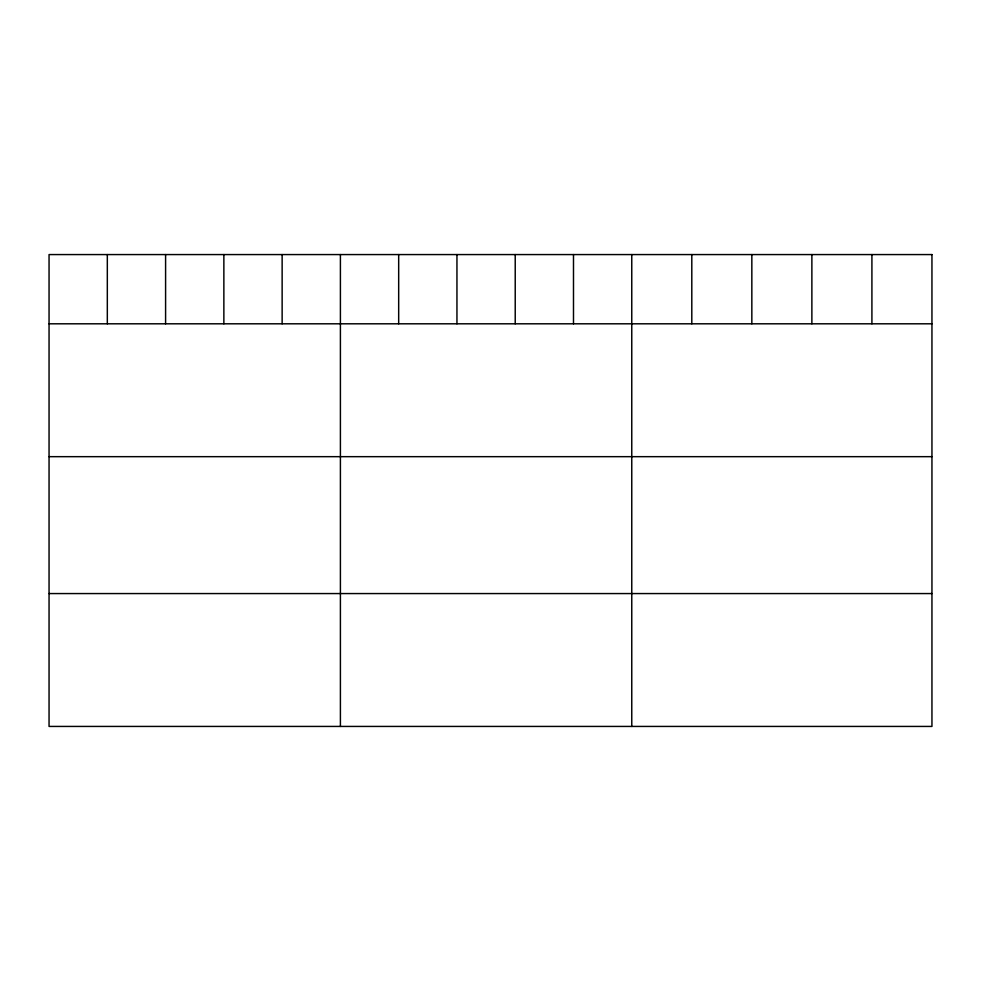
<?xml version="1.0" encoding="UTF-8"?>
<svg xmlns="http://www.w3.org/2000/svg" width="981" height="981" viewBox="0 0 981 981"><rect width="100%" height="100%" fill="white"/><g stroke="black" fill="none" stroke-linecap="round" stroke-linejoin="round"><path stroke-width="1.47" d="M49.05 323.804L931.95 323.804M49.05 456.668L931.95 456.668M49.05 593.566L931.95 593.566M871.913 254.57L871.913 323.804M811.876 254.57L811.876 323.804M751.838 254.57L751.838 323.804M691.801 254.57L691.801 323.804M631.764 254.57L631.764 726.431M573.493 254.57L573.493 323.804M515.221 254.57L515.221 323.804M456.95 254.57L456.95 323.804M398.678 254.57L398.678 323.804M340.407 254.57L340.407 726.431M282.136 254.57L282.136 323.804M223.864 254.57L223.864 323.804M165.593 254.57L165.593 323.804M107.321 254.57L107.321 323.804M931.95 254.57L49.05 254.57L49.05 726.431L931.95 726.431L931.95 254.57"/></g></svg>
